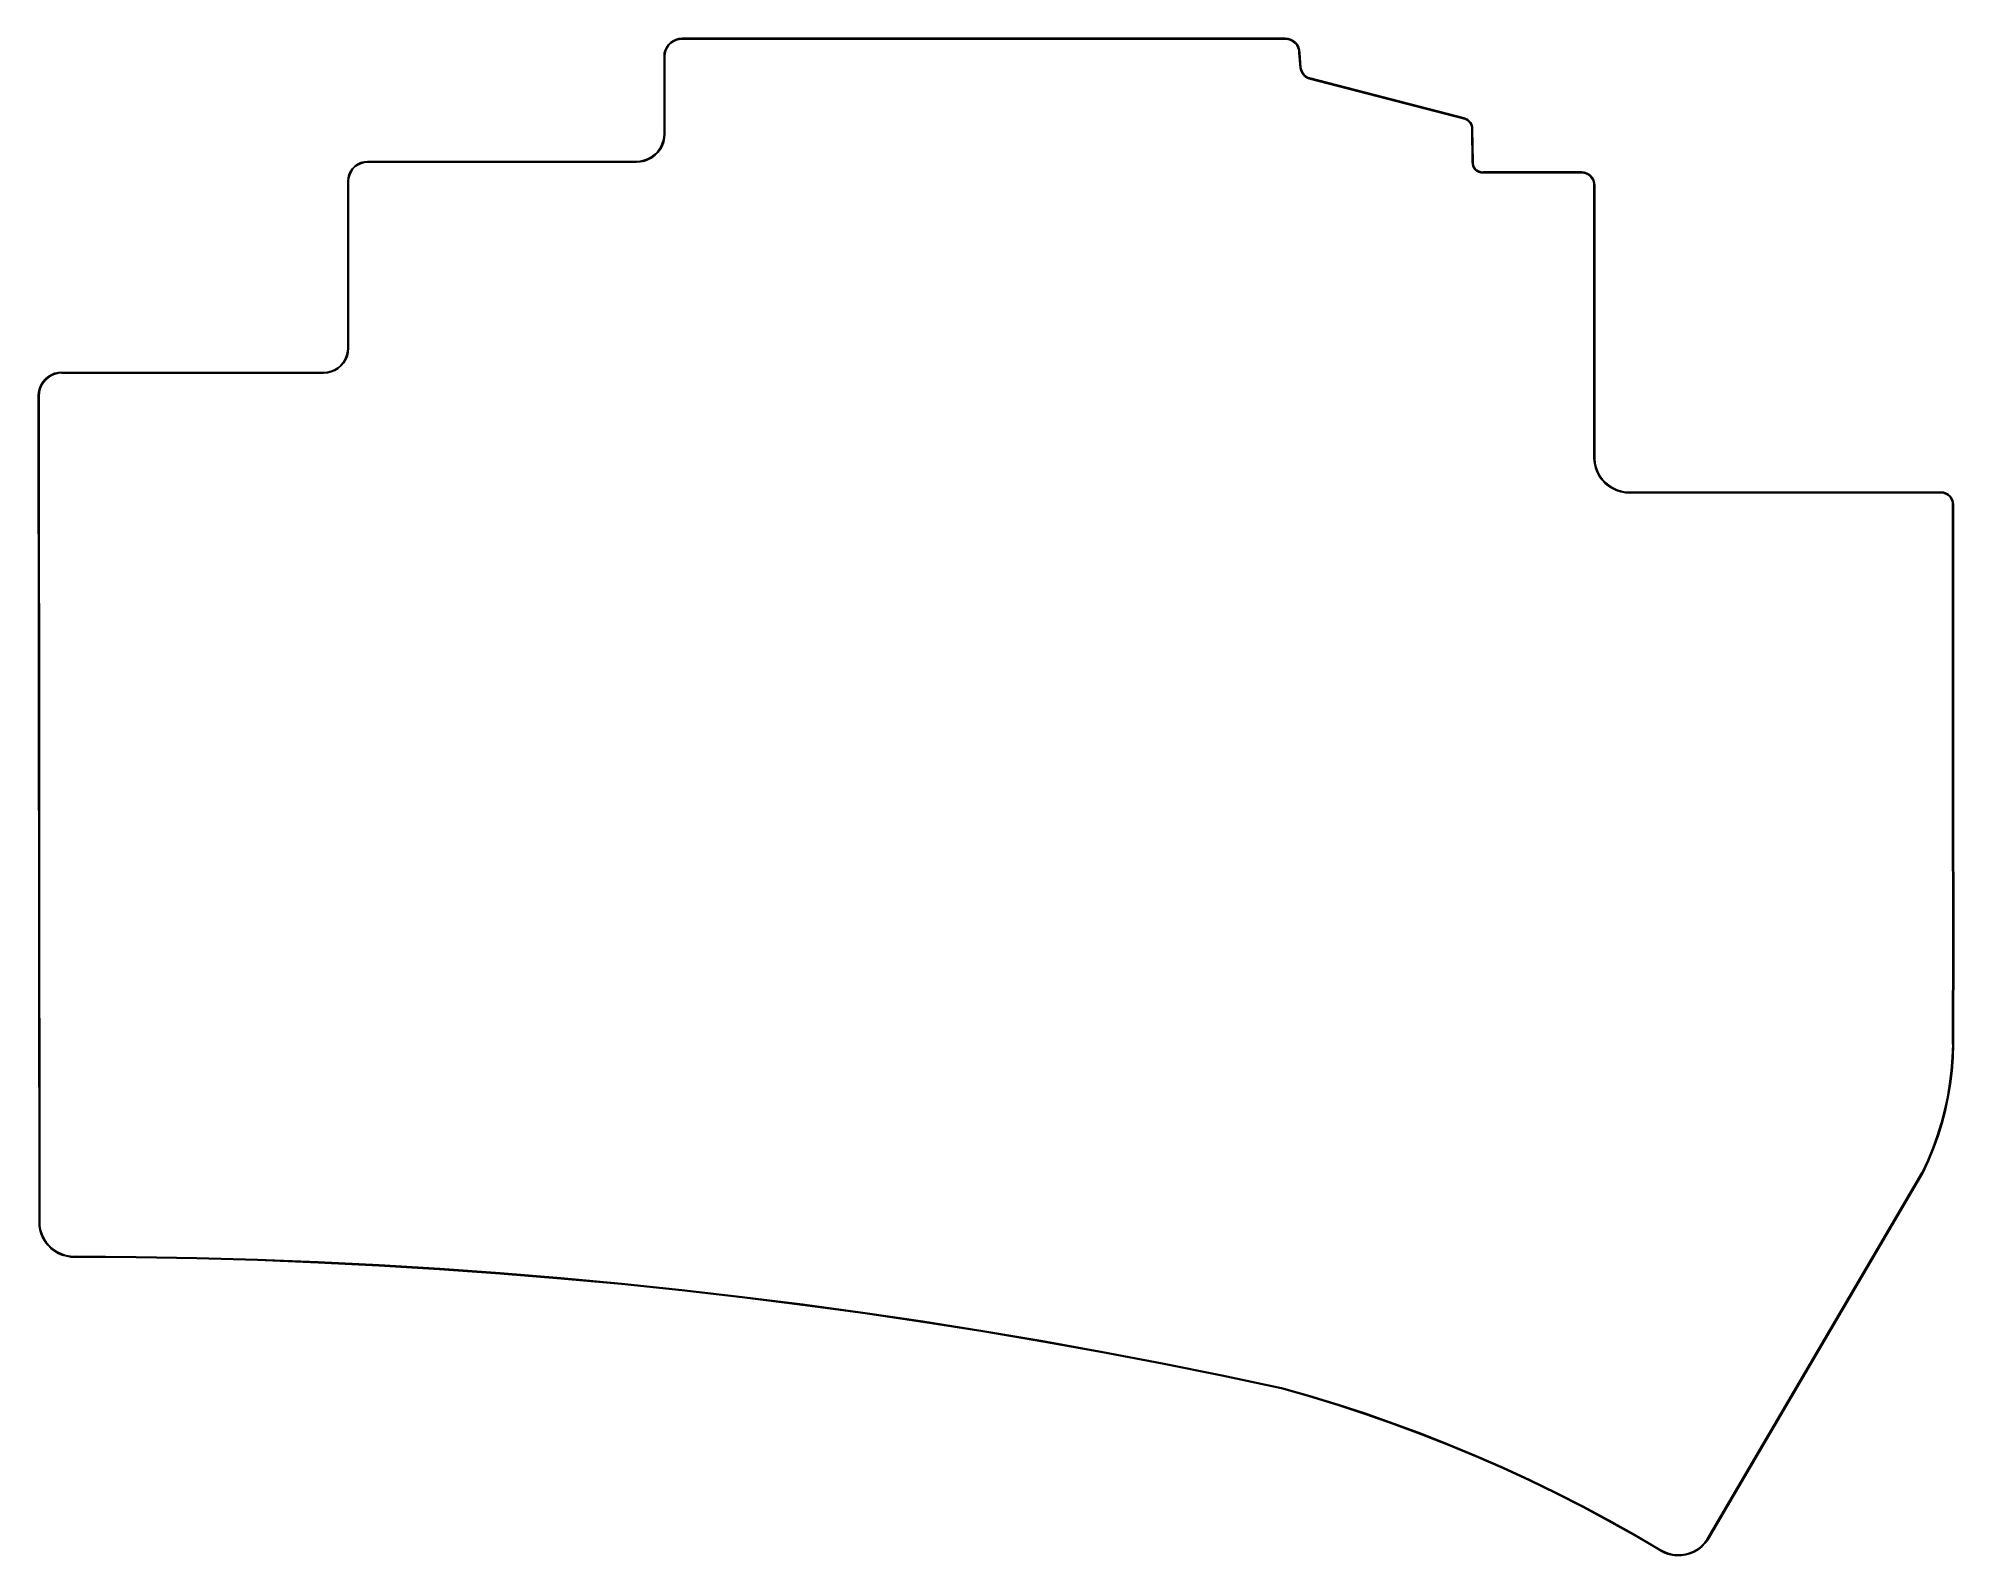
# Model space of a CAD drawing. Extents: x 19 to 128, y -105 to -19.
import ezdxf

# ---------------------------------------------------------------- set-up
doc = ezdxf.new("R2010")
doc.units = 0
doc.layers.add('BLACK', color=7, linetype='CONTINUOUS')

msp = doc.modelspace()

# ---------------------------------------------------------------- linework, layer by layer
at = {"layer": 'BLACK', "linetype": 'CONTINUOUS'}
for p, q in [((54.2906, -19.622), (54.3368, -19.4494)), ((54.3803, -19.4653), (54.3361, -19.63)), ((54.3368, -19.4494), (54.4123, -19.2875)), ((54.4524, -19.3106), (54.3803, -19.4653)), ((54.4123, -19.2875), (54.5148, -19.1411)), ((54.5503, -19.1709), (54.4524, -19.3106)), ((54.5148, -19.1411), (54.6411, -19.0148)), ((54.6709, -19.0503), (54.5503, -19.1709)), ((54.6411, -19.0148), (54.7875, -18.9123)), ((54.8106, -18.9524), (54.6709, -19.0503)), ((54.7875, -18.9123), (54.9494, -18.8368)), ((54.9653, -18.8803), (54.8106, -18.9524)), ((54.9494, -18.8368), (55.122, -18.7906)), ((55.13, -18.8361), (54.9653, -18.8803)), ((55.122, -18.7906), (55.3, -18.775)), ((55.2926, -18.8219), (55.13, -18.8361)), ((55.3, -18.825), (55.2926, -18.8219)), ((55.3, -18.775), (89.6343, -18.775)), ((89.6343, -18.825), (55.3, -18.825)), ((89.6343, -18.775), (89.7953, -18.7909)), ((89.6416, -18.822), (89.6343, -18.825)), ((89.7862, -18.8362), (89.6416, -18.822)), ((89.9323, -18.8805), (89.7862, -18.8362)), ((89.7953, -18.7909), (89.95, -18.8378)), ((90.067, -18.9525), (89.9323, -18.8805)), ((89.95, -18.8378), (90.0927, -18.914)), ((90.185, -19.0493), (90.067, -18.9525)), ((90.0927, -18.914), (90.2177, -19.0166)), ((90.2818, -19.1674), (90.185, -19.0493)), ((90.2177, -19.0166), (90.3203, -19.1417)), ((90.3538, -19.302), (90.2818, -19.1674)), ((90.3203, -19.1417), (90.3965, -19.2843)), ((90.3981, -19.4481), (90.3538, -19.302)), ((90.3965, -19.2843), (90.4434, -19.4391)), ((90.4123, -19.5927), (90.3981, -19.4481)), ((90.4093, -19.6), (90.4123, -19.5927)), ((90.4097, -19.6009), (90.4093, -19.6)), ((90.4094, -19.6019), (90.4097, -19.6009)), ((90.4751, -20.4519), (90.4094, -19.6019)), ((90.4434, -19.4391), (90.4591, -19.5978)), ((90.4591, -19.5978), (90.4592, -19.5981)), ((90.4592, -19.5981), (90.5249, -20.4481)), ((54.275, -19.8), (54.2906, -19.622)), ((54.275, -24.2), (54.275, -19.8)), ((54.3361, -19.63), (54.3219, -19.7926)), ((54.3219, -19.7926), (54.325, -19.8)), ((54.325, -19.8), (54.325, -24.2)), ((90.4755, -20.4527), (90.4751, -20.4519)), ((90.4752, -20.4535), (90.4755, -20.4527)), ((90.4753, -20.4535), (90.4752, -20.4535)), ((90.5079, -20.5912), (90.4753, -20.4535)), ((90.5653, -20.7205), (90.5079, -20.5912)), ((90.5249, -20.4481), (90.5232, -20.4533)), ((90.5232, -20.4533), (90.5524, -20.5762)), ((90.5524, -20.5762), (90.6063, -20.6976)), ((90.6063, -20.6976), (90.6815, -20.8071)), ((90.6455, -20.8371), (90.5653, -20.7205)), ((90.7457, -20.937), (90.6455, -20.8371)), ((90.6815, -20.8071), (90.7756, -20.9008)), ((90.8626, -21.0168), (90.7457, -20.937)), ((90.7756, -20.9008), (90.8853, -20.9757)), ((90.9921, -21.0737), (90.8626, -21.0168)), ((90.8853, -20.9757), (91.0009, -21.0266)), ((90.993, -21.0737), (90.9921, -21.0737)), ((90.9921, -21.0737), (90.9921, -21.0737)), ((90.9921, -21.0737), (90.9921, -21.0737)), ((90.9937, -21.0742), (90.993, -21.0737)), ((99.8619, -23.3742), (90.9937, -21.0742)), ((91.0009, -21.0266), (91.0063, -21.0258)), ((91.0063, -21.0258), (99.8745, -23.3258)), ((99.8675, -23.3734), (99.8619, -23.3742)), ((99.9741, -23.4228), (99.8675, -23.3734)), ((99.8745, -23.3258), (99.8752, -23.3264)), ((99.8752, -23.3264), (99.8762, -23.3263)), ((99.8762, -23.3263), (99.9983, -23.3829)), ((100.073, -23.4984), (99.9741, -23.4228)), ((99.9983, -23.3829), (100.105, -23.4647)), ((100.153, -23.5937), (100.073, -23.4984)), ((100.105, -23.4647), (100.192, -23.5678)), ((100.21, -23.704), (100.153, -23.5937)), ((100.192, -23.5678), (100.254, -23.6872)), ((100.242, -23.8242), (100.21, -23.704)), ((100.246, -23.942), (100.242, -23.8242)), ((100.243, -23.9482), (100.246, -23.942)), ((100.244, -23.9493), (100.243, -23.9482)), ((100.243, -23.9504), (100.244, -23.9493)), ((100.275, -25.8004), (100.243, -23.9504)), ((100.254, -23.6872), (100.288, -23.8173)), ((100.288, -23.8173), (100.293, -23.9493)), ((100.293, -23.9493), (100.293, -23.9496)), ((100.293, -23.9496), (100.325, -25.7996)), ((53.8963, -25.2306), (54.0303, -25.0507)), ((54.0303, -25.0507), (54.1374, -24.8535)), ((54.1793, -24.8725), (54.069, -25.0754)), ((54.1374, -24.8535), (54.2156, -24.6431)), ((54.2597, -24.656), (54.1793, -24.8725)), ((54.2156, -24.6431), (54.2631, -24.4238)), ((54.3086, -24.4303), (54.2597, -24.656)), ((54.2631, -24.4238), (54.2784, -24.2083)), ((54.2784, -24.2083), (54.275, -24.2)), ((54.325, -24.2), (54.3086, -24.4303)), ((36.5382, -26.1769), (36.6769, -26.0382)), ((36.7064, -26.0734), (36.5734, -26.2064)), ((36.6769, -26.0382), (36.8375, -25.9257)), ((36.8604, -25.9655), (36.7064, -26.0734)), ((36.8375, -25.9257), (37.0152, -25.8428)), ((37.0309, -25.886), (36.8604, -25.9655)), ((37.0152, -25.8428), (37.2046, -25.7921)), ((37.2126, -25.8373), (37.0309, -25.886)), ((37.2046, -25.7921), (37.4, -25.775)), ((37.3918, -25.8216), (37.2126, -25.8373)), ((37.4, -25.825), (37.3918, -25.8216)), ((37.4, -25.775), (52.71, -25.775)), ((52.71, -25.825), (37.4, -25.825)), ((52.71, -25.775), (52.7181, -25.7784)), ((52.7101, -25.825), (52.71, -25.825)), ((52.7102, -25.825), (52.7101, -25.825)), ((52.9404, -25.8071), (52.7102, -25.825)), ((52.7102, -25.825), (52.7102, -25.825)), ((52.7181, -25.7784), (52.9336, -25.7616)), ((52.9336, -25.7616), (53.1526, -25.7128)), ((53.1658, -25.7568), (52.9404, -25.8071)), ((53.1526, -25.7128), (53.3625, -25.6333)), ((53.3818, -25.6751), (53.1658, -25.7568)), ((53.3625, -25.6333), (53.559, -25.525)), ((53.584, -25.5635), (53.3818, -25.6751)), ((53.559, -25.525), (53.7381, -25.3898)), ((53.7683, -25.4245), (53.584, -25.5635)), ((53.7381, -25.3898), (53.8963, -25.2306)), ((53.9311, -25.2607), (53.7683, -25.4245)), ((54.069, -25.0754), (53.9311, -25.2607)), ((100.275, -25.8008), (100.275, -25.8004)), ((100.278, -25.9238), (100.275, -25.8008)), ((100.308, -26.0461), (100.278, -25.9238)), ((100.364, -26.159), (100.308, -26.0461)), ((100.325, -25.8021), (100.321, -25.8096)), ((100.321, -25.8096), (100.321, -25.8097)), ((100.321, -25.8097), (100.326, -25.9342)), ((100.325, -25.7996), (100.324, -25.8008)), ((100.324, -25.8008), (100.325, -25.8021)), ((100.326, -25.9342), (100.363, -26.0612)), ((100.363, -26.0612), (100.431, -26.1751)), ((100.443, -26.2573), (100.364, -26.159)), ((36.275, -26.9), (36.2921, -26.7046)), ((36.275, -36.4), (36.275, -26.9)), ((36.2921, -26.7046), (36.3428, -26.5152)), ((36.3373, -26.7126), (36.3216, -26.8918)), ((36.3216, -26.8918), (36.325, -26.9)), ((36.325, -26.9), (36.325, -36.4)), ((36.386, -26.5309), (36.3373, -26.7126)), ((36.3428, -26.5152), (36.4257, -26.3375)), ((36.4655, -26.3604), (36.386, -26.5309)), ((36.4257, -26.3375), (36.5382, -26.1769)), ((36.5734, -26.2064), (36.4655, -26.3604)), ((100.431, -26.1751), (100.525, -26.2688)), ((100.541, -26.3361), (100.443, -26.2573)), ((100.525, -26.2688), (100.639, -26.3365)), ((100.654, -26.3919), (100.541, -26.3361)), ((100.639, -26.3365), (100.766, -26.3741)), ((100.776, -26.422), (100.654, -26.3919)), ((100.766, -26.3741), (100.89, -26.379)), ((100.9, -26.4248), (100.776, -26.422)), ((100.89, -26.379), (100.898, -26.3751)), ((100.898, -26.3751), (100.899, -26.3754)), ((100.899, -26.3754), (100.9, -26.375)), ((100.9, -26.375), (106.5, -26.375)), ((100.9, -26.425), (100.9, -26.4248)), ((106.5, -26.425), (100.9, -26.425)), ((106.5, -26.375), (106.5, -26.3751)), ((106.5, -26.3751), (106.501, -26.375)), ((106.506, -26.4224), (106.5, -26.425)), ((106.501, -26.375), (106.647, -26.3924)), ((106.637, -26.4378), (106.506, -26.4224)), ((106.769, -26.4803), (106.637, -26.4378)), ((106.647, -26.3924), (106.787, -26.4376)), ((106.89, -26.5473), (106.769, -26.4803)), ((106.787, -26.4376), (106.916, -26.509)), ((106.996, -26.6365), (106.89, -26.5473)), ((106.916, -26.509), (107.029, -26.6039)), ((107.083, -26.7443), (106.996, -26.6365)), ((107.029, -26.6039), (107.122, -26.7188)), ((107.147, -26.8669), (107.083, -26.7443)), ((107.122, -26.7188), (107.191, -26.8493)), ((107.187, -26.9996), (107.147, -26.8669)), ((107.2, -27.1306), (107.187, -26.9996)), ((107.191, -26.8493), (107.233, -26.9906)), ((107.197, -27.1374), (107.2, -27.1306)), ((107.197, -42.684), (107.197, -27.1374)), ((107.233, -26.9906), (107.247, -27.1374)), ((107.247, -27.1374), (107.247, -27.1374)), ((107.247, -27.1374), (107.247, -42.684)), ((36.0158, -37.2107), (36.1289, -37.0262)), ((36.1697, -37.0469), (36.0528, -37.2376)), ((36.1289, -37.0262), (36.2117, -36.8262)), ((36.2553, -36.8403), (36.1697, -37.0469)), ((36.2117, -36.8262), (36.2623, -36.6158)), ((36.3075, -36.6229), (36.2553, -36.8403)), ((36.2623, -36.6158), (36.2786, -36.4086)), ((36.2786, -36.4086), (36.275, -36.4)), ((36.325, -36.4), (36.3075, -36.6229)), ((19.0524, -38.1597), (19.212, -38.0224)), ((19.2392, -38.0596), (19.0851, -38.1921)), ((19.212, -38.0224), (19.3912, -37.9119)), ((19.4122, -37.9529), (19.2392, -38.0596)), ((19.3912, -37.9119), (19.5855, -37.831)), ((19.5998, -37.8748), (19.4122, -37.9529)), ((19.5855, -37.831), (19.7902, -37.7816)), ((19.7974, -37.8271), (19.5998, -37.8748)), ((19.7902, -37.7816), (20, -37.765)), ((19.9919, -37.8117), (19.7974, -37.8271)), ((20, -37.8151), (19.9919, -37.8117)), ((20, -37.765), (20, -37.7651)), ((20, -37.7651), (20, -37.7651)), ((20, -37.7651), (20, -37.7651)), ((20, -37.7651), (34.9, -37.775)), ((34.9, -37.825), (20, -37.8151)), ((34.9, -37.775), (34.9081, -37.7784)), ((35.1229, -37.8075), (34.9, -37.825)), ((34.9, -37.825), (34.9, -37.825)), ((34.9, -37.825), (34.9, -37.825)), ((34.9081, -37.7784), (34.9086, -37.7786)), ((34.9086, -37.7786), (35.1158, -37.7623)), ((35.1158, -37.7623), (35.3262, -37.7117)), ((35.3403, -37.7553), (35.1229, -37.8075)), ((35.3262, -37.7117), (35.5262, -37.6289)), ((35.5469, -37.6697), (35.3403, -37.7553)), ((35.5262, -37.6289), (35.7107, -37.5158)), ((35.7376, -37.5528), (35.5469, -37.6697)), ((35.7107, -37.5158), (35.8753, -37.3753)), ((35.9076, -37.4076), (35.7376, -37.5528)), ((35.8753, -37.3753), (36.0158, -37.2107)), ((36.0528, -37.2376), (35.9076, -37.4076)), ((18.6651, -39.11), (18.6801, -38.9002)), ((18.7053, -86.3), (18.6651, -39.11)), ((18.6651, -39.11), (18.6651, -39.11)), ((18.6801, -38.9002), (18.7279, -38.6952)), ((18.7256, -38.9071), (18.7117, -39.1018)), ((18.7117, -39.1018), (18.7151, -39.1098)), ((18.7151, -39.1098), (18.715, -39.1099)), ((18.715, -39.1099), (18.7151, -39.11)), ((18.7151, -39.11), (18.7553, -86.3)), ((18.7717, -38.7092), (18.7256, -38.9071)), ((18.7279, -38.6952), (18.8073, -38.5003)), ((18.8484, -38.521), (18.7717, -38.7092)), ((18.8073, -38.5003), (18.9164, -38.3203)), ((18.9538, -38.3472), (18.8484, -38.521)), ((18.9164, -38.3203), (19.0524, -38.1597)), ((19.0851, -38.1921), (18.9538, -38.3472)), ((107.197, -42.6844), (107.197, -42.684)), ((107.197, -42.6849), (107.197, -42.6844)), ((107.223, -42.9457), (107.197, -42.6849)), ((107.197, -42.6849), (107.197, -42.6849)), ((107.283, -43.2009), (107.223, -42.9457)), ((107.247, -42.684), (107.244, -42.6918)), ((107.244, -42.6918), (107.268, -42.9381)), ((107.268, -42.9381), (107.327, -43.1876)), ((107.375, -43.4463), (107.283, -43.2009)), ((107.327, -43.1876), (107.417, -43.4275)), ((107.498, -43.6778), (107.375, -43.4463)), ((107.417, -43.4275), (107.537, -43.6537)), ((107.649, -43.8915), (107.498, -43.6778)), ((107.537, -43.6537), (107.685, -43.8626)), ((107.827, -44.0839), (107.649, -43.8915)), ((107.685, -43.8626), (107.859, -44.0505)), ((108.029, -44.2516), (107.827, -44.0839)), ((107.859, -44.0505), (108.056, -44.2145)), ((108.25, -44.3919), (108.029, -44.2516)), ((108.056, -44.2145), (108.272, -44.3516)), ((108.488, -44.5025), (108.25, -44.3919)), ((108.272, -44.3516), (108.504, -44.4597)), ((108.738, -44.5815), (108.488, -44.5025)), ((108.504, -44.4597), (108.749, -44.5369)), ((108.996, -44.6275), (108.738, -44.5815)), ((108.749, -44.5369), (109.001, -44.5819)), ((109.257, -44.6399), (108.996, -44.6275)), ((109.001, -44.5819), (109.248, -44.5936)), ((109.248, -44.5936), (109.257, -44.5899)), ((109.257, -44.5899), (126.96, -44.587)), ((109.257, -44.5899), (109.257, -44.59)), ((109.257, -44.59), (109.257, -44.5899)), ((126.96, -44.637), (109.257, -44.6399)), ((109.257, -44.6399), (109.257, -44.6399)), ((126.96, -44.587), (127.098, -44.6004)), ((126.96, -44.587), (126.96, -44.587)), ((126.96, -44.587), (126.96, -44.587)), ((126.968, -44.6338), (126.96, -44.637)), ((126.96, -44.637), (126.96, -44.637)), ((126.96, -44.637), (126.96, -44.637)), ((127.108, -44.6493), (126.968, -44.6338)), ((127.098, -44.6004), (127.231, -44.6409)), ((127.248, -44.6986), (127.108, -44.6493)), ((127.231, -44.6409), (127.354, -44.7071)), ((127.373, -44.7783), (127.248, -44.6986)), ((127.354, -44.7071), (127.46, -44.7961)), ((127.477, -44.8842), (127.373, -44.7783)), ((127.46, -44.7961), (127.547, -44.9046)), ((127.554, -45.0109), (127.477, -44.8842)), ((127.547, -44.9046), (127.611, -45.0282)), ((127.601, -45.1518), (127.554, -45.0109)), ((127.613, -45.2917), (127.601, -45.1518)), ((127.61, -45.2994), (127.613, -45.2917)), ((127.61, -45.2997), (127.61, -45.2994)), ((127.61, -45.3), (127.61, -45.2997)), ((127.61, -62.484), (127.61, -45.3)), ((127.611, -45.0282), (127.649, -45.1619)), ((127.649, -45.1619), (127.66, -45.3)), ((127.66, -45.3), (127.66, -45.3)), ((127.66, -45.3), (127.66, -45.3002)), ((127.66, -45.3002), (127.66, -45.3006)), ((127.66, -45.3006), (127.66, -45.3006)), ((127.66, -45.3006), (127.66, -62.484)), ((127.622, -69.85), (127.61, -62.484)), ((127.61, -62.484), (127.61, -62.484)), ((127.61, -62.484), (127.61, -62.484)), ((127.66, -62.484), (127.672, -69.85)), ((127.61, -75.9878), (127.622, -69.85)), ((127.672, -69.85), (127.66, -75.9879)), ((127.672, -69.85), (127.672, -69.85)), ((127.672, -69.85), (127.672, -69.85)), ((127.591, -76.7458), (127.614, -75.9975)), ((127.614, -75.9966), (127.61, -75.9878)), ((127.614, -75.9975), (127.614, -75.9966)), ((127.66, -75.988), (127.637, -76.7482)), ((127.66, -75.9879), (127.66, -75.988)), ((127.66, -75.988), (127.66, -75.988)), ((127.534, -77.502), (127.591, -76.7458)), ((127.637, -76.7482), (127.579, -77.5065)), ((127.317, -79.0029), (127.442, -78.2549)), ((127.488, -78.2614), (127.362, -79.0114)), ((127.442, -78.2549), (127.534, -77.502)), ((127.579, -77.5065), (127.488, -78.2614)), ((127.158, -79.7444), (127.317, -79.0029)), ((127.362, -79.0114), (127.202, -79.755)), ((126.74, -81.202), (126.965, -80.478)), ((127.009, -80.4906), (126.783, -81.2166)), ((126.965, -80.478), (127.158, -79.7444)), ((127.202, -79.755), (127.009, -80.4906)), ((126.481, -81.9152), (126.74, -81.202)), ((126.783, -81.2166), (126.524, -81.9317)), ((125.874, -83.2939), (126.191, -82.6159)), ((126.233, -82.6344), (125.911, -83.3231)), ((126.191, -82.6159), (126.481, -81.9152)), ((126.524, -81.9317), (126.233, -82.6344)), ((113.648, -104.137), (125.867, -83.2994)), ((125.91, -83.3246), (113.692, -104.162)), ((125.867, -83.2994), (125.874, -83.2941)), ((125.874, -83.2941), (125.874, -83.2939)), ((125.911, -83.3231), (125.91, -83.3237)), ((125.91, -83.3237), (125.91, -83.3246)), ((125.911, -83.3231), (125.911, -83.3231)), ((18.7058, -86.3013), (18.7053, -86.3)), ((18.7054, -86.3026), (18.7058, -86.3013)), ((18.747, -86.5501), (18.7054, -86.3026)), ((18.7054, -86.3026), (18.7054, -86.3026)), ((18.7054, -86.3026), (18.7054, -86.3026)), ((18.819, -86.7906), (18.747, -86.5501)), ((18.7553, -86.3), (18.7522, -86.3074)), ((18.7522, -86.3074), (18.7964, -86.5615)), ((18.7964, -86.5615), (18.8776, -86.8166)), ((18.9204, -87.0202), (18.819, -86.7906)), ((18.8776, -86.8166), (18.9926, -87.0582)), ((19.0496, -87.2354), (18.9204, -87.0202)), ((18.9926, -87.0582), (19.1393, -87.282)), ((19.2046, -87.4329), (19.0496, -87.2354)), ((19.1393, -87.282), (19.3151, -87.4838)), ((19.3829, -87.6095), (19.2046, -87.4329)), ((19.3151, -87.4838), (19.5166, -87.66)), ((19.5819, -87.7626), (19.3829, -87.6095)), ((19.5166, -87.66), (19.7401, -87.8071)), ((19.7983, -87.8898), (19.5819, -87.7626)), ((19.7401, -87.8071), (19.9815, -87.9226)), ((20.0288, -87.989), (19.7983, -87.8898)), ((19.9815, -87.9226), (20.2364, -88.0042)), ((20.2699, -88.0588), (20.0288, -87.989)), ((20.2364, -88.0042), (20.5, -88.0506)), ((20.5179, -88.098), (20.2699, -88.0588)), ((20.5, -88.0506), (20.7578, -88.0604)), ((20.7679, -88.1061), (20.5179, -88.098)), ((20.7578, -88.0604), (20.7589, -88.0599)), ((20.7589, -88.0599), (20.7672, -88.0561)), ((20.7672, -88.0561), (20.7676, -88.0563)), ((20.7676, -88.0563), (20.768, -88.0561)), ((20.768, -88.1061), (20.7679, -88.1061)), ((20.768, -88.0561), (20.768, -88.0561)), ((20.768, -88.0561), (24.2272, -88.0808)), ((20.7688, -88.1061), (20.768, -88.1061)), ((20.768, -88.1061), (20.768, -88.1061)), ((20.7771, -88.1023), (20.7688, -88.1061)), ((20.7688, -88.1061), (20.7688, -88.1061)), ((20.779, -88.1016), (20.7771, -88.1023)), ((24.2266, -88.1261), (20.779, -88.1016)), ((27.6848, -88.1877), (24.2266, -88.1261)), ((24.2272, -88.0808), (27.6858, -88.1423)), ((31.1421, -88.2862), (27.6848, -88.1877)), ((27.6858, -88.1423), (31.1436, -88.2408)), ((34.5981, -88.4216), (31.1421, -88.2862)), ((31.1436, -88.2408), (34.6001, -88.3762)), ((38.0525, -88.5938), (34.5981, -88.4216)), ((34.6001, -88.3762), (38.0551, -88.5485)), ((41.5049, -88.803), (38.0525, -88.5938)), ((38.0551, -88.5485), (41.5079, -88.7577)), ((44.9549, -89.049), (41.5049, -88.803)), ((41.5079, -88.7577), (44.9584, -89.0038)), ((48.402, -89.3318), (44.9549, -89.049)), ((44.9584, -89.0038), (48.406, -89.2866)), ((51.8459, -89.6514), (48.402, -89.3318)), ((48.406, -89.2866), (51.8504, -89.6063)), ((55.2862, -90.0078), (51.8459, -89.6514)), ((51.8504, -89.6063), (55.2912, -89.9627)), ((58.7225, -90.4009), (55.2862, -90.0078)), ((55.2912, -89.9627), (58.7279, -90.3558)), ((62.1545, -90.8306), (58.7225, -90.4009)), ((58.7279, -90.3558), (62.1603, -90.7856)), ((65.5816, -91.297), (62.1545, -90.8306)), ((62.1603, -90.7856), (65.5879, -91.2521)), ((69.0035, -91.7999), (65.5816, -91.297)), ((65.5879, -91.2521), (69.0104, -91.7551)), ((72.4199, -92.3394), (69.0035, -91.7999)), ((69.0104, -91.7551), (72.4272, -92.2946)), ((75.8304, -92.9152), (72.4199, -92.3394)), ((72.4272, -92.2946), (75.8381, -92.8705)), ((79.2344, -93.5275), (75.8304, -92.9152)), ((75.8381, -92.8705), (79.2427, -93.4829)), ((82.6318, -94.1761), (79.2344, -93.5275)), ((79.2427, -93.4829), (82.6405, -94.1316)), ((86.022, -94.8609), (82.6318, -94.1761)), ((82.6405, -94.1316), (86.0313, -94.8165)), ((86.0313, -94.8165), (89.4145, -95.5375)), ((89.394, -95.5796), (86.022, -94.8609)), ((89.3955, -95.5806), (89.394, -95.5796)), ((89.4025, -95.5861), (89.3955, -95.5806)), ((89.4032, -95.586), (89.4025, -95.5861)), ((89.4038, -95.5864), (89.4032, -95.586)), ((89.4126, -95.5848), (89.4038, -95.5864)), ((89.4129, -95.5848), (89.4126, -95.5848)), ((91.0164, -96.0406), (89.4129, -95.5848)), ((89.4145, -95.5375), (89.4145, -95.5375)), ((89.4145, -95.5375), (89.415, -95.5379)), ((89.415, -95.5379), (89.4157, -95.5378)), ((89.4157, -95.5378), (89.4157, -95.5378)), ((89.4157, -95.5378), (91.0293, -95.9965)), ((92.6199, -96.5303), (91.0164, -96.0406)), ((91.0293, -95.9965), (92.6337, -96.4865)), ((94.2136, -97.0511), (92.6199, -96.5303)), ((92.6337, -96.4865), (94.2283, -97.0076)), ((94.2283, -97.0076), (95.8124, -97.5595)), ((95.7969, -97.6027), (94.2136, -97.0511)), ((97.3692, -98.1851), (95.7969, -97.6027)), ((95.8124, -97.5595), (97.3855, -98.1422)), ((98.9298, -98.7978), (97.3692, -98.1851)), ((97.3855, -98.1422), (98.947, -98.7553)), ((100.478, -99.4408), (98.9298, -98.7978)), ((98.947, -98.7553), (100.496, -99.3986)), ((102.014, -100.114), (100.478, -99.4408)), ((100.496, -99.3986), (102.033, -100.072)), ((103.536, -100.816), (102.014, -100.114)), ((102.033, -100.072), (103.556, -100.775)), ((105.045, -101.549), (103.536, -100.816)), ((103.556, -100.775), (105.065, -101.507)), ((106.538, -102.31), (105.045, -101.549)), ((105.065, -101.507), (106.56, -102.269)), ((108.017, -103.1), (106.538, -102.31)), ((106.56, -102.269), (108.039, -103.06)), ((109.48, -103.919), (108.017, -103.1)), ((108.039, -103.06), (109.503, -103.879)), ((110.919, -104.761), (109.48, -103.919)), ((109.503, -103.879), (110.951, -104.727)), ((113.125, -104.691), (113.324, -104.531)), ((113.355, -104.565), (113.151, -104.729)), ((113.324, -104.531), (113.501, -104.345)), ((113.537, -104.375), (113.355, -104.565)), ((113.501, -104.345), (113.647, -104.145)), ((113.691, -104.163), (113.537, -104.375)), ((113.647, -104.145), (113.648, -104.137)), ((113.692, -104.162), (113.691, -104.162)), ((113.691, -104.162), (113.691, -104.163)), ((110.924, -104.769), (110.919, -104.761)), ((110.919, -104.761), (110.919, -104.761)), ((110.925, -104.769), (110.924, -104.769)), ((110.924, -104.769), (110.924, -104.769)), ((111.153, -104.897), (110.925, -104.769)), ((110.925, -104.769), (110.925, -104.769)), ((110.925, -104.769), (110.925, -104.769)), ((110.951, -104.727), (110.951, -104.727)), ((110.951, -104.727), (110.952, -104.727)), ((110.952, -104.727), (110.957, -104.735)), ((110.957, -104.735), (110.957, -104.735)), ((110.957, -104.735), (111.173, -104.856)), ((111.397, -104.994), (111.153, -104.897)), ((111.173, -104.856), (111.411, -104.95)), ((111.652, -105.057), (111.397, -104.994)), ((111.411, -104.95), (111.66, -105.012)), ((111.913, -105.087), (111.652, -105.057)), ((111.66, -105.012), (111.915, -105.042)), ((112.175, -105.083), (111.913, -105.087)), ((111.915, -105.042), (112.171, -105.037)), ((112.171, -105.037), (112.425, -104.999)), ((112.434, -105.043), (112.175, -105.083)), ((112.425, -104.999), (112.671, -104.927)), ((112.686, -104.97), (112.434, -105.043)), ((112.671, -104.927), (112.906, -104.824)), ((112.927, -104.865), (112.686, -104.97)), ((112.906, -104.824), (113.125, -104.691)), ((113.151, -104.729), (112.927, -104.865))]:
    msp.add_line(p, q, dxfattribs=at)

doc.saveas('drawing.dxf')
